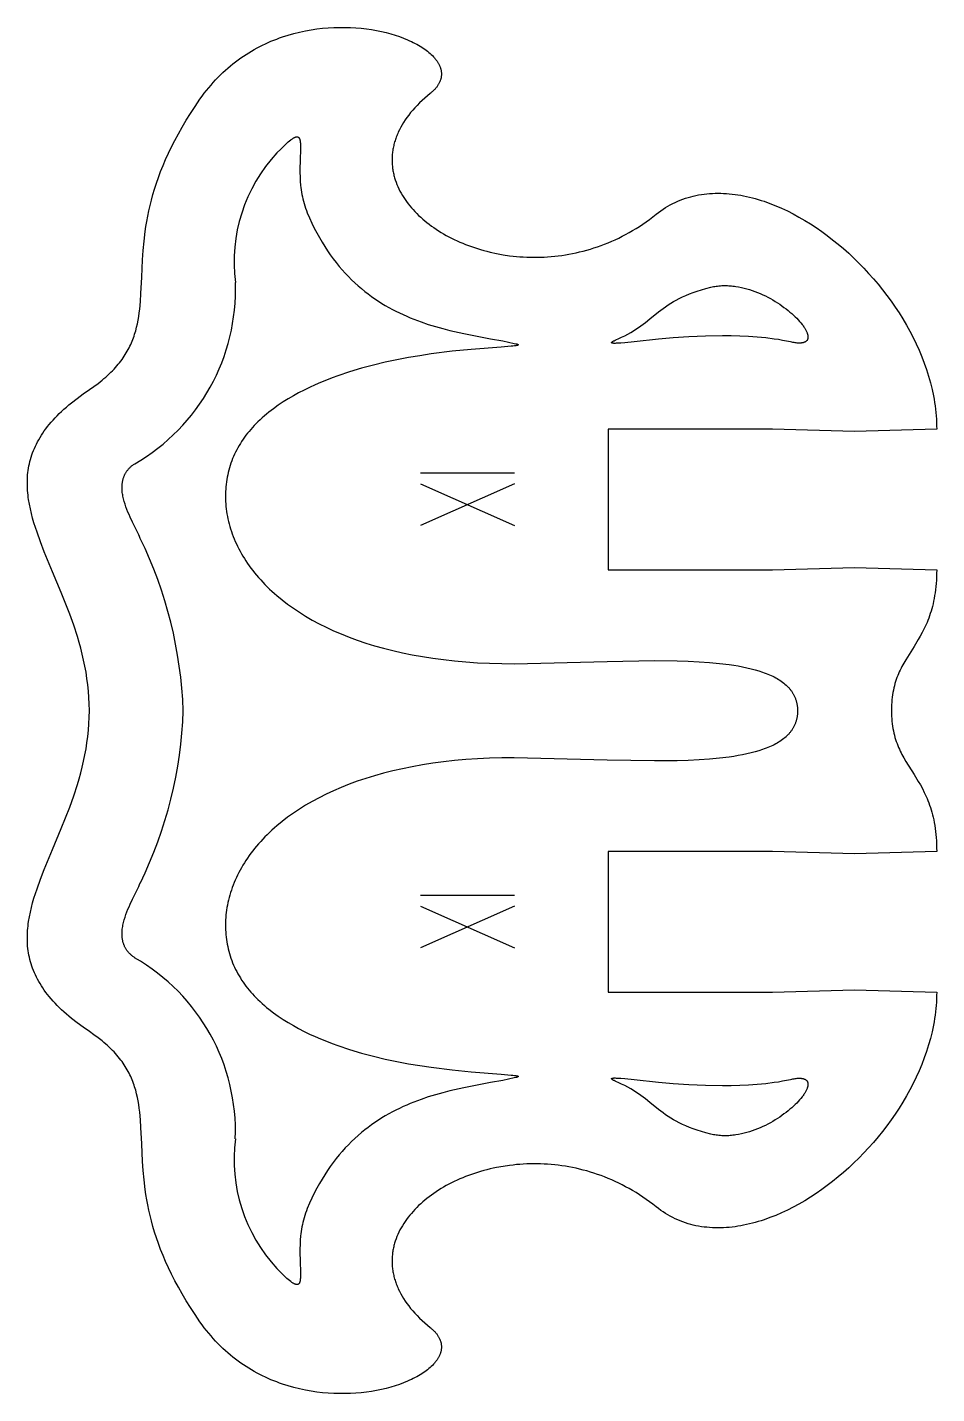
# Model space of a CAD drawing. Extents: x 1 to 221, y 1 to 131.
# Drawn here: x 121.13 to 140.51, y 56.22 to 85.33 of the extents above; entities that cross this region are included whole.
import ezdxf

# ---------------------------------------------------------------- set-up
doc = ezdxf.new("R2010")
doc.units = 0
doc.header["$MEASUREMENT"] = 0
doc.layers.add('DEFAULT', color=18, linetype='CONTINUOUS')

msp = doc.modelspace()

# ---------------------------------------------------------------- linework, layer by layer
at = {"layer": 'DEFAULT', "color": 1}
for p, q in [((137.006, 76.77), (133.507, 76.77)), ((133.507, 76.77), (133.507, 73.772)), ((138.756, 76.721), (137.006, 76.77)), ((140.506, 76.77), (138.756, 76.721)), ((133.507, 73.772), (137.006, 73.772)), ((137.006, 73.772), (138.756, 73.821)), ((138.756, 73.821), (140.506, 73.772)), ((122.455, 70.769), (122.455, 70.773)), ((137.006, 67.771), (133.507, 67.771)), ((133.507, 67.771), (133.507, 64.772)), ((138.756, 67.721), (137.006, 67.771)), ((140.506, 67.771), (138.756, 67.721)), ((133.507, 64.772), (137.006, 64.772)), ((137.006, 64.772), (138.756, 64.822)), ((138.756, 64.822), (140.506, 64.772))]:
    msp.add_line(p, q, dxfattribs=at)
at = {"layer": 'DEFAULT', "color": 250}
for p, q in [((131.509, 75.828), (129.512, 75.828)), ((129.512, 75.606), (131.509, 74.715)), ((131.509, 75.606), (129.512, 74.715)), ((131.509, 66.829), (129.512, 66.829)), ((129.512, 66.607), (131.509, 65.715)), ((131.509, 66.606), (129.512, 65.716))]:
    msp.add_line(p, q, dxfattribs=at)
at = {"layer": 'DEFAULT', "color": 1}
for points in [[(124.811, 83.798), (124.856, 83.861), (124.903, 83.923), (124.95, 83.984), (124.997, 84.043), (125.046, 84.1), (125.095, 84.156), (125.145, 84.211), (125.196, 84.264), (125.247, 84.315), (125.3, 84.365), (125.352, 84.414), (125.406, 84.461), (125.46, 84.507), (125.514, 84.551), (125.569, 84.594), (125.625, 84.635), (125.681, 84.676), (125.737, 84.714), (125.794, 84.752), (125.852, 84.788), (125.91, 84.823), (125.968, 84.856), (126.026, 84.889), (126.085, 84.92), (126.145, 84.949), (126.204, 84.978), (126.264, 85.005), (126.324, 85.031), (126.384, 85.056), (126.445, 85.08), (126.506, 85.102), (126.567, 85.124), (126.689, 85.163), (126.811, 85.198), (126.934, 85.228), (127.057, 85.254), (127.179, 85.277), (127.301, 85.295), (127.423, 85.309), (127.544, 85.319), (127.664, 85.326), (127.783, 85.329), (127.901, 85.329), (128.017, 85.326), (128.132, 85.319), (128.245, 85.309), (128.356, 85.296), (128.464, 85.28), (128.571, 85.262), (128.675, 85.24), (128.776, 85.217), (128.874, 85.19), (128.969, 85.162), (129.061, 85.131), (129.15, 85.098), (129.235, 85.063), (129.276, 85.045), (129.316, 85.027), (129.355, 85.008), (129.393, 84.988), (129.43, 84.968), (129.466, 84.948), (129.501, 84.927), (129.535, 84.906), (129.567, 84.885), (129.599, 84.863), (129.629, 84.841), (129.658, 84.819), (129.686, 84.796), (129.713, 84.773), (129.738, 84.75), (129.762, 84.726), (129.785, 84.703), (129.796, 84.691), (129.807, 84.679), (129.817, 84.666), (129.827, 84.654), (129.836, 84.642), (129.846, 84.63), (129.854, 84.618), (129.863, 84.605), (129.871, 84.593), (129.879, 84.581), (129.886, 84.568), (129.893, 84.556), (129.9, 84.543), (129.906, 84.531), (129.912, 84.518), (129.918, 84.505), (129.923, 84.493), (129.928, 84.48), (129.932, 84.467), (129.936, 84.455), (129.94, 84.442), (129.943, 84.429), (129.946, 84.416), (129.948, 84.403), (129.95, 84.391), (129.952, 84.378), (129.953, 84.365), (129.954, 84.352), (129.955, 84.339), (129.955, 84.326), (129.954, 84.313), (129.953, 84.301), (129.952, 84.288), (129.95, 84.275), (129.948, 84.262), (129.946, 84.249), (129.943, 84.236), (129.939, 84.223), (129.935, 84.21), (129.931, 84.198), (129.926, 84.185), (129.921, 84.172), (129.915, 84.159), (129.909, 84.146), (129.903, 84.134), (129.896, 84.121), (129.888, 84.108), (129.88, 84.095), (129.872, 84.083), (129.863, 84.07), (129.854, 84.057), (129.844, 84.045), (129.833, 84.032), (129.823, 84.02), (129.811, 84.007), (129.799, 83.995), (129.787, 83.982), (129.774, 83.97), (129.761, 83.958), (129.747, 83.945), (129.733, 83.933), (129.718, 83.921)], [(129.718, 83.921), (129.657, 83.87), (129.598, 83.82), (129.542, 83.769), (129.489, 83.718), (129.438, 83.666), (129.389, 83.615), (129.343, 83.563), (129.299, 83.511), (129.258, 83.459), (129.219, 83.407), (129.183, 83.355), (129.149, 83.303), (129.117, 83.251), (129.088, 83.199), (129.061, 83.146), (129.036, 83.094), (129.024, 83.068), (129.013, 83.042), (129.003, 83.016), (128.993, 82.99), (128.983, 82.964), (128.974, 82.938), (128.966, 82.912), (128.958, 82.886), (128.951, 82.86), (128.944, 82.834), (128.938, 82.808), (128.932, 82.782), (128.927, 82.756), (128.922, 82.731), (128.918, 82.705), (128.915, 82.679), (128.911, 82.653), (128.909, 82.628), (128.907, 82.602), (128.905, 82.576), (128.904, 82.551), (128.903, 82.525), (128.903, 82.5), (128.903, 82.475), (128.904, 82.449), (128.906, 82.424), (128.907, 82.399), (128.91, 82.374), (128.912, 82.349), (128.915, 82.324), (128.919, 82.299), (128.923, 82.274), (128.928, 82.249), (128.933, 82.224), (128.938, 82.2), (128.944, 82.175), (128.951, 82.151), (128.957, 82.126), (128.972, 82.078), (128.989, 82.03), (129.007, 81.982), (129.027, 81.935), (129.049, 81.888), (129.072, 81.841), (129.097, 81.795), (129.124, 81.749), (129.152, 81.704), (129.181, 81.66), (129.213, 81.616), (129.245, 81.572), (129.279, 81.529), (129.315, 81.486), (129.352, 81.445), (129.39, 81.403), (129.43, 81.363), (129.47, 81.322), (129.513, 81.283), (129.556, 81.244), (129.601, 81.206), (129.647, 81.169), (129.694, 81.132), (129.743, 81.096), (129.793, 81.061), (129.843, 81.027), (129.895, 80.993), (129.948, 80.96), (130.002, 80.928), (130.057, 80.897), (130.113, 80.867), (130.17, 80.837), (130.228, 80.809), (130.287, 80.781), (130.347, 80.754), (130.408, 80.728), (130.469, 80.703), (130.532, 80.679), (130.595, 80.657), (130.659, 80.635), (130.724, 80.614), (130.789, 80.594), (130.856, 80.575), (130.923, 80.557), (130.99, 80.541), (131.127, 80.511), (131.267, 80.485), (131.408, 80.464), (131.48, 80.456), (131.552, 80.448), (131.624, 80.442), (131.697, 80.437), (131.771, 80.434), (131.844, 80.431), (131.918, 80.43), (131.992, 80.43), (132.067, 80.432), (132.142, 80.435), (132.217, 80.439), (132.292, 80.445), (132.368, 80.452), (132.443, 80.461), (132.519, 80.471), (132.595, 80.482), (132.671, 80.495), (132.747, 80.51), (132.823, 80.525), (132.9, 80.543), (132.976, 80.562), (133.052, 80.582), (133.128, 80.604), (133.204, 80.628), (133.28, 80.653), (133.356, 80.68), (133.431, 80.709), (133.507, 80.739), (133.582, 80.771), (133.657, 80.805), (133.732, 80.84), (133.806, 80.877), (133.88, 80.916), (133.954, 80.956), (134.027, 80.999), (134.101, 81.043), (134.173, 81.089), (134.246, 81.136), (134.317, 81.186), (134.389, 81.237), (134.459, 81.291), (134.53, 81.346)], [(122.455, 77.61), (122.551, 77.677), (122.641, 77.743), (122.726, 77.81), (122.766, 77.844), (122.805, 77.878), (122.842, 77.911), (122.878, 77.945), (122.913, 77.979), (122.947, 78.013), (122.98, 78.047), (123.011, 78.081), (123.041, 78.115), (123.07, 78.149), (123.098, 78.184), (123.124, 78.218), (123.15, 78.253), (123.174, 78.288), (123.198, 78.322), (123.22, 78.357), (123.242, 78.392), (123.262, 78.428), (123.282, 78.463), (123.3, 78.499), (123.318, 78.534), (123.335, 78.57), (123.351, 78.606), (123.366, 78.642), (123.381, 78.679), (123.394, 78.715), (123.407, 78.752), (123.419, 78.789), (123.431, 78.826), (123.442, 78.863), (123.461, 78.938), (123.479, 79.014), (123.494, 79.091), (123.507, 79.169), (123.518, 79.248), (123.528, 79.327), (123.543, 79.49), (123.554, 79.657), (123.569, 80.007), (123.587, 80.378), (123.6, 80.572), (123.619, 80.773), (123.644, 80.98), (123.66, 81.087), (123.678, 81.195), (123.698, 81.305), (123.721, 81.417), (123.747, 81.531), (123.776, 81.647), (123.808, 81.764), (123.844, 81.884), (123.883, 82.006), (123.926, 82.13), (123.973, 82.256), (124.024, 82.385), (124.08, 82.515), (124.14, 82.648), (124.205, 82.783), (124.275, 82.921), (124.351, 83.061), (124.431, 83.203), (124.517, 83.348), (124.609, 83.495), (124.707, 83.645), (124.811, 83.798)], [(134.53, 81.346), (134.578, 81.384), (134.628, 81.42), (134.678, 81.454), (134.728, 81.487), (134.779, 81.518), (134.831, 81.547), (134.884, 81.574), (134.936, 81.6), (134.99, 81.624), (135.044, 81.647), (135.098, 81.667), (135.153, 81.687), (135.209, 81.704), (135.265, 81.72), (135.321, 81.735), (135.378, 81.747), (135.435, 81.759), (135.493, 81.768), (135.551, 81.777), (135.609, 81.783), (135.668, 81.788), (135.727, 81.792), (135.787, 81.794), (135.846, 81.795), (135.906, 81.795), (135.967, 81.792), (136.027, 81.789), (136.088, 81.784), (136.149, 81.778), (136.21, 81.77), (136.271, 81.761), (136.333, 81.751), (136.394, 81.739), (136.456, 81.726), (136.518, 81.712), (136.58, 81.697), (136.642, 81.68), (136.704, 81.662), (136.767, 81.643), (136.829, 81.622), (136.953, 81.578), (137.078, 81.529), (137.202, 81.475), (137.326, 81.417), (137.45, 81.354), (137.572, 81.287), (137.695, 81.216), (137.816, 81.142), (137.936, 81.063), (138.056, 80.98), (138.174, 80.894), (138.29, 80.804), (138.406, 80.711), (138.519, 80.615), (138.631, 80.515), (138.741, 80.412), (138.848, 80.307), (138.954, 80.198), (139.057, 80.087), (139.158, 79.974), (139.257, 79.857), (139.352, 79.739), (139.445, 79.618), (139.535, 79.495), (139.622, 79.37), (139.705, 79.243), (139.785, 79.115), (139.862, 78.984), (139.935, 78.853), (140.004, 78.719), (140.07, 78.585), (140.131, 78.449), (140.188, 78.312), (140.241, 78.175), (140.29, 78.036), (140.334, 77.897), (140.373, 77.757), (140.407, 77.616), (140.437, 77.476), (140.45, 77.405), (140.461, 77.335), (140.472, 77.264), (140.481, 77.193), (140.488, 77.123), (140.495, 77.052), (140.499, 76.982), (140.503, 76.911), (140.505, 76.841), (140.506, 76.77)], [(122.455, 70.773), (122.452, 70.913), (122.446, 71.051), (122.436, 71.187), (122.422, 71.322), (122.404, 71.455), (122.384, 71.587), (122.36, 71.717), (122.333, 71.846), (122.303, 71.973), (122.271, 72.099), (122.236, 72.224), (122.2, 72.347), (122.121, 72.589), (122.036, 72.827), (121.856, 73.287), (121.67, 73.729), (121.494, 74.156), (121.413, 74.365), (121.339, 74.57), (121.306, 74.671), (121.274, 74.772), (121.246, 74.872), (121.22, 74.971), (121.197, 75.07), (121.177, 75.168), (121.16, 75.266), (121.154, 75.314), (121.148, 75.363), (121.143, 75.411), (121.139, 75.459), (121.136, 75.508), (121.134, 75.556), (121.133, 75.603), (121.133, 75.651), (121.134, 75.699), (121.137, 75.746), (121.14, 75.794), (121.145, 75.841), (121.151, 75.889), (121.158, 75.936), (121.167, 75.983), (121.176, 76.03), (121.188, 76.077), (121.2, 76.124), (121.214, 76.171), (121.229, 76.217), (121.245, 76.264), (121.263, 76.311), (121.283, 76.357), (121.304, 76.404), (121.326, 76.451), (121.35, 76.497), (121.376, 76.543), (121.403, 76.59), (121.432, 76.636), (121.462, 76.683), (121.494, 76.729), (121.528, 76.775), (121.563, 76.822), (121.601, 76.868), (121.64, 76.914), (121.681, 76.96), (121.723, 77.007), (121.768, 77.053), (121.814, 77.099), (121.862, 77.145), (121.912, 77.192), (121.964, 77.238), (122.019, 77.284), (122.075, 77.331), (122.193, 77.424), (122.319, 77.517), (122.455, 77.61)], [(140.506, 73.772), (140.505, 73.695), (140.503, 73.621), (140.499, 73.549), (140.494, 73.48), (140.488, 73.412), (140.481, 73.346), (140.473, 73.283), (140.463, 73.221), (140.453, 73.161), (140.441, 73.103), (140.429, 73.047), (140.416, 72.992), (140.401, 72.939), (140.386, 72.887), (140.37, 72.837), (140.354, 72.788), (140.337, 72.74), (140.319, 72.694), (140.3, 72.649), (140.281, 72.604), (140.261, 72.561), (140.241, 72.519), (140.2, 72.438), (140.157, 72.36), (140.113, 72.284), (140.023, 72.139), (139.847, 71.856), (139.805, 71.784), (139.765, 71.711), (139.746, 71.673), (139.728, 71.635), (139.71, 71.596), (139.693, 71.557), (139.676, 71.516), (139.66, 71.475), (139.645, 71.433), (139.631, 71.39), (139.618, 71.346), (139.606, 71.301), (139.594, 71.254), (139.584, 71.207), (139.575, 71.158), (139.566, 71.107), (139.559, 71.056), (139.554, 71.002), (139.549, 70.948), (139.546, 70.891), (139.543, 70.833), (139.543, 70.773)], [(122.455, 63.933), (122.319, 64.026), (122.193, 64.119), (122.075, 64.212), (122.019, 64.259), (121.964, 64.305), (121.912, 64.351), (121.862, 64.398), (121.814, 64.444), (121.768, 64.49), (121.723, 64.537), (121.681, 64.583), (121.64, 64.629), (121.601, 64.676), (121.563, 64.722), (121.528, 64.768), (121.494, 64.815), (121.462, 64.861), (121.432, 64.907), (121.403, 64.954), (121.376, 65), (121.35, 65.047), (121.326, 65.093), (121.304, 65.14), (121.283, 65.186), (121.263, 65.233), (121.245, 65.28), (121.229, 65.326), (121.214, 65.373), (121.2, 65.42), (121.188, 65.467), (121.176, 65.514), (121.167, 65.561), (121.158, 65.608), (121.151, 65.655), (121.145, 65.703), (121.14, 65.75), (121.137, 65.798), (121.134, 65.845), (121.133, 65.893), (121.133, 65.941), (121.134, 65.988), (121.136, 66.036), (121.139, 66.085), (121.143, 66.133), (121.148, 66.181), (121.154, 66.23), (121.16, 66.278), (121.177, 66.376), (121.197, 66.474), (121.22, 66.573), (121.246, 66.672), (121.274, 66.772), (121.306, 66.873), (121.339, 66.974), (121.413, 67.179), (121.494, 67.387), (121.67, 67.814), (121.856, 68.257), (122.036, 68.716), (122.121, 68.954), (122.2, 69.196), (122.236, 69.319), (122.271, 69.443), (122.303, 69.569), (122.333, 69.697), (122.36, 69.825), (122.384, 69.955), (122.404, 70.087), (122.422, 70.22), (122.436, 70.355), (122.446, 70.492), (122.452, 70.63), (122.455, 70.769)], [(139.543, 70.773), (139.543, 70.713), (139.546, 70.655), (139.549, 70.598), (139.554, 70.543), (139.559, 70.49), (139.567, 70.438), (139.575, 70.387), (139.584, 70.338), (139.595, 70.291), (139.606, 70.244), (139.618, 70.199), (139.632, 70.155), (139.646, 70.112), (139.661, 70.07), (139.677, 70.029), (139.693, 69.988), (139.711, 69.949), (139.728, 69.91), (139.747, 69.872), (139.766, 69.835), (139.806, 69.761), (139.847, 69.689), (140.024, 69.407), (140.114, 69.262), (140.158, 69.186), (140.201, 69.108), (140.243, 69.026), (140.263, 68.984), (140.282, 68.941), (140.302, 68.897), (140.32, 68.852), (140.338, 68.806), (140.355, 68.758), (140.372, 68.709), (140.388, 68.659), (140.403, 68.607), (140.417, 68.553), (140.43, 68.498), (140.443, 68.442), (140.454, 68.384), (140.464, 68.324), (140.474, 68.262), (140.482, 68.198), (140.489, 68.132), (140.495, 68.064), (140.5, 67.994), (140.503, 67.922), (140.505, 67.848), (140.506, 67.771)], [(140.506, 64.772), (140.505, 64.702), (140.503, 64.632), (140.499, 64.561), (140.495, 64.491), (140.488, 64.42), (140.481, 64.35), (140.472, 64.279), (140.461, 64.209), (140.45, 64.138), (140.437, 64.068), (140.407, 63.927), (140.373, 63.787), (140.334, 63.647), (140.29, 63.508), (140.241, 63.369), (140.188, 63.232), (140.131, 63.095), (140.07, 62.959), (140.004, 62.825), (139.935, 62.692), (139.862, 62.56), (139.785, 62.43), (139.705, 62.301), (139.622, 62.175), (139.535, 62.05), (139.445, 61.927), (139.352, 61.806), (139.257, 61.688), (139.158, 61.571), (139.057, 61.458), (138.954, 61.347), (138.848, 61.238), (138.741, 61.133), (138.631, 61.03), (138.519, 60.93), (138.406, 60.834), (138.29, 60.741), (138.174, 60.651), (138.056, 60.565), (137.936, 60.482), (137.816, 60.404), (137.695, 60.329), (137.572, 60.258), (137.45, 60.191), (137.326, 60.128), (137.202, 60.07), (137.078, 60.016), (136.953, 59.967), (136.829, 59.922), (136.767, 59.902), (136.704, 59.883), (136.642, 59.865), (136.58, 59.848), (136.518, 59.832), (136.456, 59.818), (136.394, 59.805), (136.333, 59.793), (136.271, 59.783), (136.21, 59.774), (136.149, 59.766), (136.088, 59.76), (136.027, 59.755), (135.967, 59.752), (135.906, 59.75), (135.846, 59.749), (135.787, 59.75), (135.727, 59.752), (135.668, 59.756), (135.609, 59.761), (135.551, 59.767), (135.493, 59.775), (135.435, 59.785), (135.378, 59.796), (135.321, 59.809), (135.265, 59.823), (135.209, 59.839), (135.153, 59.857), (135.098, 59.876), (135.044, 59.897), (134.99, 59.919), (134.936, 59.943), (134.884, 59.969), (134.831, 59.996), (134.779, 60.025), (134.728, 60.056), (134.678, 60.089), (134.628, 60.123), (134.578, 60.159), (134.53, 60.197)], [(124.811, 57.748), (124.707, 57.901), (124.609, 58.051), (124.517, 58.198), (124.431, 58.342), (124.351, 58.485), (124.275, 58.624), (124.205, 58.762), (124.14, 58.897), (124.08, 59.03), (124.024, 59.16), (123.973, 59.289), (123.926, 59.415), (123.883, 59.539), (123.844, 59.66), (123.808, 59.78), (123.776, 59.898), (123.747, 60.014), (123.721, 60.127), (123.698, 60.239), (123.678, 60.349), (123.66, 60.458), (123.644, 60.564), (123.619, 60.771), (123.6, 60.972), (123.587, 61.167), (123.569, 61.538), (123.554, 61.887), (123.543, 62.054), (123.528, 62.217), (123.518, 62.297), (123.507, 62.375), (123.494, 62.453), (123.479, 62.53), (123.461, 62.606), (123.442, 62.681), (123.431, 62.718), (123.419, 62.755), (123.407, 62.792), (123.394, 62.829), (123.381, 62.865), (123.366, 62.902), (123.351, 62.938), (123.335, 62.974), (123.318, 63.01), (123.3, 63.045), (123.282, 63.081), (123.262, 63.116), (123.242, 63.151), (123.22, 63.186), (123.198, 63.221), (123.174, 63.256), (123.15, 63.291), (123.124, 63.325), (123.098, 63.36), (123.07, 63.394), (123.041, 63.428), (123.011, 63.463), (122.98, 63.497), (122.947, 63.531), (122.913, 63.564), (122.878, 63.598), (122.842, 63.632), (122.805, 63.665), (122.766, 63.699), (122.726, 63.733), (122.641, 63.799), (122.551, 63.866), (122.455, 63.933)], [(134.53, 60.197), (134.459, 60.252), (134.389, 60.305), (134.317, 60.357), (134.246, 60.407), (134.173, 60.454), (134.101, 60.5), (134.027, 60.544), (133.954, 60.587), (133.88, 60.627), (133.806, 60.666), (133.732, 60.703), (133.657, 60.739), (133.582, 60.772), (133.507, 60.804), (133.431, 60.835), (133.356, 60.863), (133.28, 60.89), (133.204, 60.916), (133.128, 60.939), (133.052, 60.962), (132.976, 60.982), (132.9, 61.001), (132.823, 61.019), (132.747, 61.035), (132.671, 61.049), (132.595, 61.062), (132.519, 61.074), (132.443, 61.084), (132.368, 61.092), (132.292, 61.099), (132.217, 61.105), (132.142, 61.11), (132.067, 61.113), (131.992, 61.114), (131.918, 61.115), (131.844, 61.114), (131.771, 61.111), (131.697, 61.108), (131.624, 61.103), (131.552, 61.097), (131.48, 61.089), (131.408, 61.081), (131.267, 61.06), (131.127, 61.035), (131.058, 61.02), (130.99, 61.005), (130.923, 60.988), (130.856, 60.97), (130.789, 60.951), (130.724, 60.932), (130.659, 60.911), (130.595, 60.889), (130.532, 60.866), (130.469, 60.842), (130.408, 60.817), (130.347, 60.791), (130.287, 60.765), (130.228, 60.737), (130.17, 60.708), (130.113, 60.679), (130.057, 60.649), (130.002, 60.617), (129.948, 60.585), (129.895, 60.553), (129.843, 60.519), (129.793, 60.485), (129.743, 60.449), (129.694, 60.414), (129.647, 60.377), (129.601, 60.34), (129.556, 60.301), (129.513, 60.263), (129.47, 60.223), (129.43, 60.183), (129.39, 60.143), (129.352, 60.101), (129.315, 60.059), (129.279, 60.017), (129.245, 59.974), (129.213, 59.93), (129.181, 59.886), (129.152, 59.842), (129.124, 59.796), (129.097, 59.751), (129.072, 59.705), (129.049, 59.658), (129.027, 59.611), (129.007, 59.564), (128.989, 59.516), (128.972, 59.468), (128.957, 59.42), (128.951, 59.395), (128.944, 59.371), (128.938, 59.346), (128.933, 59.321), (128.928, 59.297), (128.923, 59.272), (128.919, 59.247), (128.915, 59.222), (128.912, 59.197), (128.91, 59.172), (128.907, 59.147), (128.906, 59.122), (128.904, 59.097), (128.903, 59.071), (128.903, 59.046), (128.903, 59.021), (128.904, 58.995), (128.905, 58.97), (128.907, 58.944), (128.909, 58.918), (128.911, 58.893), (128.915, 58.867), (128.918, 58.841), (128.922, 58.815), (128.927, 58.79), (128.932, 58.764), (128.938, 58.738), (128.944, 58.712), (128.951, 58.686), (128.958, 58.66), (128.966, 58.634), (128.974, 58.608), (128.983, 58.582), (128.993, 58.556), (129.003, 58.53), (129.013, 58.504), (129.024, 58.478), (129.036, 58.452), (129.061, 58.4), (129.088, 58.347), (129.117, 58.295), (129.149, 58.243), (129.183, 58.191), (129.219, 58.139), (129.258, 58.087), (129.299, 58.035), (129.343, 57.983), (129.389, 57.931), (129.438, 57.88), (129.489, 57.829), (129.542, 57.777), (129.598, 57.726), (129.657, 57.676), (129.718, 57.625)], [(129.718, 57.625), (129.733, 57.613), (129.747, 57.601), (129.761, 57.588), (129.774, 57.576), (129.787, 57.564), (129.799, 57.551), (129.811, 57.539), (129.823, 57.526), (129.833, 57.514), (129.844, 57.501), (129.854, 57.489), (129.863, 57.476), (129.872, 57.463), (129.88, 57.451), (129.888, 57.438), (129.896, 57.425), (129.903, 57.412), (129.909, 57.4), (129.915, 57.387), (129.921, 57.374), (129.926, 57.361), (129.931, 57.348), (129.935, 57.336), (129.939, 57.323), (129.943, 57.31), (129.946, 57.297), (129.948, 57.284), (129.95, 57.271), (129.952, 57.258), (129.953, 57.245), (129.954, 57.233), (129.955, 57.22), (129.955, 57.207), (129.954, 57.194), (129.953, 57.181), (129.952, 57.168), (129.95, 57.155), (129.948, 57.143), (129.946, 57.13), (129.943, 57.117), (129.94, 57.104), (129.936, 57.091), (129.932, 57.079), (129.928, 57.066), (129.923, 57.053), (129.918, 57.041), (129.912, 57.028), (129.906, 57.015), (129.9, 57.003), (129.893, 56.99), (129.886, 56.978), (129.879, 56.965), (129.871, 56.953), (129.863, 56.941), (129.854, 56.928), (129.846, 56.916), (129.836, 56.904), (129.827, 56.892), (129.817, 56.88), (129.807, 56.867), (129.796, 56.855), (129.785, 56.844), (129.762, 56.82), (129.738, 56.796), (129.713, 56.773), (129.686, 56.75), (129.658, 56.727), (129.629, 56.705), (129.599, 56.683), (129.567, 56.661), (129.535, 56.64), (129.501, 56.619), (129.466, 56.598), (129.43, 56.578), (129.393, 56.558), (129.355, 56.538), (129.316, 56.519), (129.276, 56.501), (129.235, 56.483), (129.15, 56.448), (129.061, 56.415), (128.969, 56.384), (128.874, 56.356), (128.776, 56.329), (128.675, 56.306), (128.571, 56.284), (128.464, 56.266), (128.356, 56.25), (128.245, 56.237), (128.132, 56.227), (128.017, 56.221), (127.901, 56.217), (127.783, 56.217), (127.664, 56.22), (127.544, 56.227), (127.423, 56.237), (127.301, 56.251), (127.179, 56.269), (127.057, 56.292), (126.934, 56.318), (126.811, 56.348), (126.689, 56.383), (126.567, 56.422), (126.506, 56.444), (126.445, 56.466), (126.384, 56.49), (126.324, 56.515), (126.264, 56.541), (126.204, 56.568), (126.145, 56.597), (126.085, 56.626), (126.026, 56.657), (125.968, 56.69), (125.91, 56.723), (125.852, 56.758), (125.794, 56.794), (125.737, 56.832), (125.681, 56.87), (125.625, 56.911), (125.569, 56.952), (125.514, 56.995), (125.46, 57.039), (125.406, 57.085), (125.352, 57.132), (125.3, 57.181), (125.247, 57.231), (125.196, 57.282), (125.145, 57.335), (125.095, 57.39), (125.046, 57.446), (124.997, 57.503), (124.95, 57.562), (124.903, 57.623), (124.856, 57.685), (124.811, 57.748)]]:
    msp.add_lwpolyline(points, dxfattribs=at)
at = {"layer": 'DEFAULT', "color": 5}
for points in [[(126.45, 82.653), (126.531, 82.735), (126.602, 82.806), (126.665, 82.864), (126.693, 82.889), (126.72, 82.911), (126.745, 82.931), (126.757, 82.94), (126.768, 82.948), (126.779, 82.955), (126.789, 82.962), (126.799, 82.968), (126.809, 82.974), (126.818, 82.979), (126.823, 82.981), (126.827, 82.983), (126.831, 82.985), (126.835, 82.987), (126.84, 82.988), (126.844, 82.99), (126.847, 82.991), (126.851, 82.993), (126.855, 82.994), (126.859, 82.994), (126.862, 82.995), (126.866, 82.996), (126.869, 82.996), (126.872, 82.997), (126.876, 82.997), (126.879, 82.997), (126.882, 82.997), (126.885, 82.996), (126.888, 82.996), (126.89, 82.996), (126.893, 82.995), (126.896, 82.994), (126.898, 82.993), (126.901, 82.992), (126.903, 82.991), (126.906, 82.989), (126.908, 82.988), (126.91, 82.986), (126.912, 82.985), (126.914, 82.983), (126.916, 82.981), (126.918, 82.979), (126.92, 82.976), (126.922, 82.974), (126.924, 82.972), (126.925, 82.969), (126.927, 82.966), (126.929, 82.963), (126.93, 82.96), (126.932, 82.957), (126.933, 82.954), (126.934, 82.951), (126.936, 82.947), (126.937, 82.943), (126.938, 82.94), (126.939, 82.936), (126.94, 82.932), (126.941, 82.928), (126.943, 82.919), (126.945, 82.91), (126.946, 82.901), (126.947, 82.891), (126.948, 82.881), (126.95, 82.859), (126.951, 82.836), (126.952, 82.811), (126.952, 82.756), (126.942, 82.484), (126.939, 82.321), (126.94, 82.235), (126.942, 82.146), (126.947, 82.054), (126.955, 81.961), (126.961, 81.913), (126.967, 81.865), (126.974, 81.817), (126.983, 81.769), (126.992, 81.72), (127.003, 81.672), (127.015, 81.623), (127.028, 81.574), (127.043, 81.525), (127.059, 81.477), (127.077, 81.428), (127.096, 81.38)], [(127.096, 81.38), (127.145, 81.267), (127.195, 81.157), (127.247, 81.051), (127.3, 80.948), (127.355, 80.848), (127.411, 80.751), (127.469, 80.658), (127.528, 80.568), (127.588, 80.48), (127.649, 80.396), (127.712, 80.315), (127.776, 80.236), (127.84, 80.161), (127.906, 80.088), (127.973, 80.017), (128.041, 79.95), (128.109, 79.885), (128.179, 79.822), (128.249, 79.762), (128.32, 79.704), (128.392, 79.648), (128.464, 79.595), (128.537, 79.544), (128.611, 79.495), (128.685, 79.448), (128.759, 79.403), (128.835, 79.361), (128.91, 79.32), (128.986, 79.28), (129.062, 79.243), (129.138, 79.207), (129.215, 79.173), (129.292, 79.141), (129.369, 79.11), (129.523, 79.052), (129.676, 79), (129.83, 78.953), (129.983, 78.91), (130.134, 78.872), (130.432, 78.804), (130.999, 78.695), (131.261, 78.647), (131.506, 78.596)], [(133.723, 78.694), (133.794, 78.726), (133.862, 78.758), (133.926, 78.792), (133.987, 78.826), (134.045, 78.861), (134.1, 78.896), (134.153, 78.932), (134.204, 78.968), (134.302, 79.042), (134.396, 79.117), (134.582, 79.267), (134.679, 79.341), (134.731, 79.377), (134.784, 79.413), (134.839, 79.449), (134.897, 79.484), (134.958, 79.519), (135.022, 79.553), (135.09, 79.586), (135.161, 79.618), (135.237, 79.65), (135.318, 79.68), (135.403, 79.71), (135.493, 79.738), (135.59, 79.765), (135.692, 79.791)], [(135.692, 79.791), (135.721, 79.798), (135.75, 79.804), (135.779, 79.809), (135.809, 79.813), (135.838, 79.817), (135.868, 79.82), (135.898, 79.823), (135.927, 79.825), (135.957, 79.826), (135.987, 79.826), (136.017, 79.826), (136.047, 79.826), (136.077, 79.824), (136.107, 79.823), (136.136, 79.82), (136.166, 79.817), (136.196, 79.814), (136.226, 79.809), (136.285, 79.8), (136.345, 79.788), (136.404, 79.774), (136.462, 79.758), (136.52, 79.741), (136.578, 79.722), (136.635, 79.701), (136.692, 79.679), (136.748, 79.656), (136.803, 79.631), (136.857, 79.605), (136.91, 79.577), (136.963, 79.549), (137.014, 79.52), (137.064, 79.49), (137.113, 79.459), (137.161, 79.428), (137.208, 79.396), (137.253, 79.363), (137.296, 79.33), (137.339, 79.297), (137.379, 79.263), (137.418, 79.23), (137.455, 79.196), (137.491, 79.162), (137.525, 79.129), (137.556, 79.095), (137.586, 79.063), (137.614, 79.03), (137.639, 78.998), (137.651, 78.982), (137.663, 78.966), (137.674, 78.951), (137.684, 78.936), (137.694, 78.921), (137.703, 78.906), (137.711, 78.891), (137.719, 78.877), (137.727, 78.862), (137.733, 78.848), (137.74, 78.835), (137.745, 78.821), (137.747, 78.815), (137.75, 78.808), (137.752, 78.802), (137.754, 78.795), (137.756, 78.789), (137.757, 78.783), (137.759, 78.777), (137.76, 78.771), (137.761, 78.765), (137.762, 78.759), (137.763, 78.753), (137.764, 78.747), (137.764, 78.741), (137.764, 78.736), (137.765, 78.73), (137.764, 78.725), (137.764, 78.72), (137.764, 78.715), (137.763, 78.709), (137.762, 78.704), (137.761, 78.7), (137.76, 78.695), (137.759, 78.69), (137.757, 78.685), (137.756, 78.681), (137.754, 78.677), (137.752, 78.672), (137.749, 78.668), (137.747, 78.664), (137.744, 78.66), (137.741, 78.656), (137.738, 78.653), (137.735, 78.649), (137.732, 78.646), (137.728, 78.642), (137.724, 78.639), (137.72, 78.636), (137.716, 78.633), (137.711, 78.63), (137.707, 78.627), (137.702, 78.625), (137.697, 78.622), (137.692, 78.62), (137.686, 78.618), (137.68, 78.616), (137.675, 78.614), (137.668, 78.612), (137.662, 78.61), (137.656, 78.609), (137.649, 78.607), (137.642, 78.606), (137.635, 78.605), (137.627, 78.604), (137.62, 78.603), (137.612, 78.602), (137.604, 78.602), (137.596, 78.601), (137.587, 78.601), (137.578, 78.601), (137.57, 78.601), (137.551, 78.602), (137.532, 78.603), (137.511, 78.605), (137.49, 78.608), (137.468, 78.611), (137.445, 78.615), (137.421, 78.619), (137.395, 78.625)], [(137.395, 78.625), (137.31, 78.643), (137.223, 78.659), (137.135, 78.675), (137.047, 78.688), (136.867, 78.712), (136.684, 78.73), (136.5, 78.743), (136.315, 78.752), (136.13, 78.757), (135.945, 78.758), (135.581, 78.752), (135.228, 78.735), (134.893, 78.712), (134.583, 78.684), (134.059, 78.631), (133.859, 78.61), (133.777, 78.603), (133.708, 78.598), (133.679, 78.597), (133.653, 78.596), (133.642, 78.596), (133.631, 78.596), (133.622, 78.597), (133.613, 78.597), (133.609, 78.598), (133.605, 78.598), (133.602, 78.599), (133.599, 78.599), (133.596, 78.6), (133.593, 78.601), (133.59, 78.601), (133.588, 78.602), (133.586, 78.603), (133.584, 78.604), (133.583, 78.605), (133.582, 78.606), (133.581, 78.607), (133.58, 78.608), (133.58, 78.61), (133.579, 78.611), (133.579, 78.612), (133.58, 78.614), (133.58, 78.615), (133.581, 78.617), (133.583, 78.619), (133.584, 78.62), (133.586, 78.622), (133.588, 78.624), (133.59, 78.626), (133.593, 78.628), (133.595, 78.63), (133.599, 78.633), (133.602, 78.635), (133.606, 78.637), (133.614, 78.642), (133.623, 78.647), (133.634, 78.653), (133.659, 78.665), (133.688, 78.679), (133.723, 78.694)], [(131.506, 78.596), (131.538, 78.589), (131.551, 78.585), (131.562, 78.582), (131.567, 78.58), (131.572, 78.579), (131.576, 78.577), (131.58, 78.575), (131.583, 78.574), (131.586, 78.572), (131.588, 78.571), (131.59, 78.57), (131.591, 78.568), (131.592, 78.567), (131.593, 78.565), (131.593, 78.564), (131.593, 78.563), (131.592, 78.562), (131.591, 78.56), (131.59, 78.559), (131.588, 78.558), (131.586, 78.557), (131.583, 78.556), (131.58, 78.554), (131.577, 78.553), (131.573, 78.552), (131.569, 78.551), (131.564, 78.55), (131.553, 78.548), (131.542, 78.546), (131.513, 78.542), (131.479, 78.538), (131.439, 78.534), (131.227, 78.517), (130.587, 78.467), (130.181, 78.426), (129.733, 78.369), (129.497, 78.333), (129.255, 78.292), (129.008, 78.245), (128.757, 78.192), (128.505, 78.132), (128.251, 78.065), (127.999, 77.989), (127.749, 77.906), (127.626, 77.861), (127.503, 77.814), (127.382, 77.764), (127.262, 77.712), (127.144, 77.658), (127.028, 77.601), (126.913, 77.541), (126.801, 77.479), (126.691, 77.415), (126.584, 77.347), (126.479, 77.277), (126.377, 77.204), (126.279, 77.128), (126.23, 77.089), (126.183, 77.049), (126.137, 77.008), (126.091, 76.967), (126.046, 76.925), (126.002, 76.882)], [(126.002, 76.882), (125.964, 76.843), (125.927, 76.803), (125.891, 76.762), (125.856, 76.721), (125.822, 76.68), (125.79, 76.637), (125.758, 76.595), (125.728, 76.551), (125.699, 76.507), (125.671, 76.463), (125.644, 76.418), (125.618, 76.373), (125.594, 76.327), (125.57, 76.28), (125.548, 76.233), (125.527, 76.186), (125.507, 76.139), (125.489, 76.09), (125.471, 76.042), (125.455, 75.993), (125.44, 75.944), (125.426, 75.894), (125.413, 75.845), (125.402, 75.794), (125.392, 75.744), (125.383, 75.693), (125.375, 75.642), (125.368, 75.591), (125.363, 75.539), (125.359, 75.488), (125.356, 75.436), (125.354, 75.384), (125.354, 75.331), (125.355, 75.279), (125.357, 75.226), (125.36, 75.174), (125.365, 75.121), (125.37, 75.068), (125.378, 75.015), (125.386, 74.962), (125.396, 74.908), (125.407, 74.855), (125.419, 74.802), (125.432, 74.749), (125.447, 74.695), (125.463, 74.642), (125.48, 74.589), (125.499, 74.536), (125.519, 74.483), (125.54, 74.43), (125.563, 74.377), (125.586, 74.324), (125.612, 74.271), (125.638, 74.219), (125.666, 74.166), (125.695, 74.114), (125.725, 74.062), (125.757, 74.01), (125.79, 73.959), (125.825, 73.907), (125.861, 73.856), (125.898, 73.805), (125.936, 73.755), (125.976, 73.704), (126.017, 73.654), (126.06, 73.604), (126.104, 73.555), (126.149, 73.506), (126.196, 73.457), (126.244, 73.409), (126.293, 73.361), (126.344, 73.314), (126.396, 73.267), (126.45, 73.22), (126.561, 73.128), (126.678, 73.038), (126.8, 72.95), (126.929, 72.865), (127.062, 72.781), (127.202, 72.7), (127.347, 72.622), (127.499, 72.546), (127.655, 72.473), (127.818, 72.403), (127.987, 72.336), (128.161, 72.272), (128.342, 72.211), (128.528, 72.154), (128.721, 72.1), (128.919, 72.05), (129.123, 72.003), (129.334, 71.96), (129.55, 71.922), (129.773, 71.887), (130.002, 71.857), (130.237, 71.831), (130.478, 71.809), (130.726, 71.792), (130.979, 71.78), (131.239, 71.773), (131.506, 71.77)], [(123.54, 74.441), (123.524, 74.477), (123.507, 74.515), (123.466, 74.599), (123.372, 74.789), (123.323, 74.893), (123.299, 74.946), (123.276, 75.001), (123.254, 75.056), (123.233, 75.112), (123.214, 75.168), (123.197, 75.224), (123.189, 75.253), (123.182, 75.281), (123.176, 75.309), (123.17, 75.337), (123.165, 75.365), (123.16, 75.393), (123.156, 75.421), (123.154, 75.449), (123.152, 75.477), (123.15, 75.504), (123.15, 75.532), (123.15, 75.546), (123.151, 75.559), (123.152, 75.573), (123.153, 75.586), (123.154, 75.599), (123.155, 75.613), (123.157, 75.626), (123.159, 75.639), (123.161, 75.652), (123.164, 75.666), (123.167, 75.679), (123.17, 75.691), (123.173, 75.704), (123.177, 75.717), (123.181, 75.73), (123.186, 75.742), (123.19, 75.755), (123.195, 75.767), (123.2, 75.78), (123.206, 75.792), (123.212, 75.804), (123.218, 75.816), (123.225, 75.828), (123.232, 75.84), (123.239, 75.851), (123.247, 75.863), (123.255, 75.875), (123.263, 75.886), (123.272, 75.897), (123.281, 75.908), (123.29, 75.919), (123.3, 75.93), (123.31, 75.941), (123.321, 75.952), (123.332, 75.962), (123.343, 75.972), (123.355, 75.983), (123.367, 75.993), (123.38, 76.003), (123.393, 76.013), (123.406, 76.022), (123.42, 76.032)], [(131.506, 71.77), (133.483, 71.817), (134.493, 71.835), (134.979, 71.831), (135.214, 71.823), (135.443, 71.812), (135.665, 71.797), (135.879, 71.777), (136.083, 71.752), (136.182, 71.738), (136.278, 71.722), (136.372, 71.704), (136.463, 71.685), (136.551, 71.664), (136.636, 71.642), (136.718, 71.618), (136.796, 71.592), (136.834, 71.579), (136.872, 71.564), (136.908, 71.55), (136.943, 71.535), (136.978, 71.52), (137.012, 71.504), (137.045, 71.487), (137.077, 71.47), (137.108, 71.453), (137.138, 71.435), (137.167, 71.416), (137.195, 71.397), (137.222, 71.378), (137.248, 71.358), (137.273, 71.337), (137.297, 71.316), (137.309, 71.305), (137.32, 71.294), (137.331, 71.283), (137.342, 71.272), (137.353, 71.26), (137.363, 71.249), (137.373, 71.237), (137.383, 71.225), (137.393, 71.213), (137.402, 71.201), (137.411, 71.189), (137.419, 71.176), (137.428, 71.164), (137.436, 71.151), (137.444, 71.138), (137.451, 71.125), (137.458, 71.112), (137.465, 71.099), (137.472, 71.085), (137.478, 71.072), (137.485, 71.058), (137.49, 71.044), (137.496, 71.03), (137.501, 71.016), (137.506, 71.001), (137.51, 70.986), (137.515, 70.972), (137.519, 70.957), (137.522, 70.942), (137.526, 70.926), (137.529, 70.911), (137.531, 70.895), (137.534, 70.88), (137.536, 70.864), (137.538, 70.848), (137.539, 70.831), (137.54, 70.815), (137.541, 70.798), (137.542, 70.782), (137.542, 70.765)], [(137.542, 70.765), (137.542, 70.748), (137.541, 70.731), (137.54, 70.715), (137.539, 70.698), (137.538, 70.682), (137.536, 70.666), (137.534, 70.65), (137.531, 70.634), (137.529, 70.619), (137.526, 70.603), (137.522, 70.588), (137.519, 70.573), (137.515, 70.558), (137.51, 70.544), (137.506, 70.529), (137.501, 70.515), (137.496, 70.5), (137.49, 70.486), (137.485, 70.472), (137.478, 70.459), (137.472, 70.445), (137.465, 70.432), (137.458, 70.418), (137.451, 70.405), (137.444, 70.392), (137.436, 70.379), (137.428, 70.367), (137.419, 70.354), (137.411, 70.342), (137.402, 70.33), (137.393, 70.317), (137.383, 70.306), (137.373, 70.294), (137.363, 70.282), (137.353, 70.271), (137.342, 70.259), (137.331, 70.248), (137.32, 70.237), (137.309, 70.226), (137.297, 70.215), (137.273, 70.194), (137.248, 70.174), (137.222, 70.154), (137.195, 70.134), (137.167, 70.115), (137.138, 70.097), (137.108, 70.079), (137.077, 70.062), (137.045, 70.045), (137.012, 70.028), (136.978, 70.012), (136.943, 69.997), (136.908, 69.982), (136.872, 69.968), (136.834, 69.954), (136.796, 69.94), (136.718, 69.915), (136.636, 69.891), (136.551, 69.869), (136.463, 69.848), (136.372, 69.829), (136.278, 69.812), (136.182, 69.796), (136.083, 69.781), (135.879, 69.757), (135.665, 69.737), (135.443, 69.722), (135.214, 69.711), (134.979, 69.704), (134.493, 69.7), (133.483, 69.718), (131.506, 69.766)], [(131.506, 69.766), (131.239, 69.764), (130.979, 69.756), (130.726, 69.744), (130.478, 69.727), (130.237, 69.706), (130.002, 69.68), (129.773, 69.649), (129.55, 69.615), (129.334, 69.576), (129.123, 69.533), (128.919, 69.487), (128.721, 69.437), (128.528, 69.383), (128.342, 69.326), (128.161, 69.265), (127.987, 69.201), (127.818, 69.134), (127.655, 69.064), (127.499, 68.991), (127.347, 68.915), (127.202, 68.836), (127.062, 68.755), (126.929, 68.672), (126.8, 68.586), (126.678, 68.498), (126.561, 68.408), (126.45, 68.316), (126.396, 68.27), (126.344, 68.223), (126.293, 68.175), (126.244, 68.127), (126.196, 68.079), (126.149, 68.03), (126.104, 67.981), (126.06, 67.932), (126.017, 67.882), (125.976, 67.832), (125.936, 67.782), (125.898, 67.731), (125.861, 67.68), (125.825, 67.629), (125.79, 67.578), (125.757, 67.526), (125.725, 67.474), (125.695, 67.422), (125.666, 67.37), (125.638, 67.318), (125.612, 67.265), (125.586, 67.212), (125.563, 67.16), (125.54, 67.107), (125.519, 67.054), (125.499, 67.001), (125.48, 66.947), (125.463, 66.894), (125.447, 66.841), (125.432, 66.788), (125.419, 66.735), (125.407, 66.681), (125.396, 66.628), (125.386, 66.575), (125.378, 66.522), (125.37, 66.469), (125.365, 66.416), (125.36, 66.363), (125.357, 66.31), (125.355, 66.258), (125.354, 66.205), (125.354, 66.153), (125.356, 66.101), (125.359, 66.049), (125.363, 65.997), (125.368, 65.946), (125.375, 65.894), (125.383, 65.843), (125.392, 65.793), (125.402, 65.742), (125.413, 65.692), (125.426, 65.642), (125.44, 65.592), (125.455, 65.543), (125.471, 65.494), (125.489, 65.446), (125.507, 65.398), (125.527, 65.35), (125.548, 65.303), (125.57, 65.256), (125.594, 65.21), (125.618, 65.164), (125.644, 65.119), (125.671, 65.074), (125.699, 65.029), (125.728, 64.985), (125.758, 64.942), (125.79, 64.899), (125.822, 64.857), (125.856, 64.815), (125.891, 64.774), (125.927, 64.734), (125.964, 64.694), (126.002, 64.655)], [(123.42, 65.505), (123.406, 65.514), (123.393, 65.524), (123.38, 65.534), (123.367, 65.544), (123.355, 65.554), (123.343, 65.564), (123.332, 65.574), (123.321, 65.585), (123.31, 65.596), (123.3, 65.606), (123.29, 65.617), (123.281, 65.628), (123.272, 65.639), (123.263, 65.651), (123.255, 65.662), (123.247, 65.674), (123.239, 65.685), (123.232, 65.697), (123.225, 65.709), (123.218, 65.721), (123.212, 65.733), (123.206, 65.745), (123.2, 65.757), (123.195, 65.77), (123.19, 65.782), (123.186, 65.795), (123.181, 65.807), (123.177, 65.82), (123.173, 65.833), (123.17, 65.846), (123.167, 65.858), (123.164, 65.872), (123.161, 65.885), (123.159, 65.898), (123.157, 65.911), (123.155, 65.924), (123.154, 65.938), (123.153, 65.951), (123.152, 65.965), (123.151, 65.978), (123.15, 65.992), (123.15, 66.005), (123.15, 66.033), (123.152, 66.061), (123.154, 66.088), (123.156, 66.116), (123.16, 66.144), (123.165, 66.173), (123.17, 66.201), (123.176, 66.229), (123.182, 66.257), (123.189, 66.286), (123.197, 66.314), (123.214, 66.371), (123.233, 66.427), (123.254, 66.483), (123.276, 66.538), (123.299, 66.593), (123.323, 66.646), (123.372, 66.75), (123.466, 66.941), (123.507, 67.025), (123.524, 67.063), (123.54, 67.099)], [(126.002, 64.655), (126.046, 64.612), (126.091, 64.57), (126.137, 64.528), (126.183, 64.488), (126.23, 64.448), (126.279, 64.409), (126.377, 64.333), (126.479, 64.26), (126.584, 64.19), (126.691, 64.123), (126.801, 64.058), (126.913, 63.996), (127.028, 63.937), (127.144, 63.88), (127.262, 63.826), (127.382, 63.774), (127.503, 63.725), (127.626, 63.678), (127.749, 63.633), (127.999, 63.549), (128.251, 63.474), (128.505, 63.407), (128.757, 63.347), (129.008, 63.294), (129.255, 63.247), (129.497, 63.206), (129.733, 63.171), (130.181, 63.114), (130.587, 63.073), (131.227, 63.023), (131.439, 63.006), (131.479, 63.002), (131.513, 62.998), (131.542, 62.994), (131.553, 62.992), (131.564, 62.99), (131.569, 62.989), (131.573, 62.988), (131.577, 62.987), (131.58, 62.986), (131.583, 62.985), (131.586, 62.983), (131.588, 62.982), (131.59, 62.981), (131.591, 62.98), (131.592, 62.978), (131.593, 62.977), (131.593, 62.976), (131.593, 62.975), (131.592, 62.973), (131.591, 62.972), (131.59, 62.97), (131.588, 62.969), (131.586, 62.968), (131.583, 62.966), (131.58, 62.965), (131.576, 62.963), (131.572, 62.961), (131.567, 62.96), (131.562, 62.958), (131.551, 62.955), (131.538, 62.951), (131.506, 62.944)], [(131.506, 62.944), (131.261, 62.893), (130.999, 62.844), (130.432, 62.734), (130.134, 62.667), (129.983, 62.628), (129.83, 62.585), (129.676, 62.538), (129.523, 62.486), (129.369, 62.429), (129.292, 62.398), (129.215, 62.366), (129.138, 62.332), (129.062, 62.296), (128.986, 62.259), (128.91, 62.219), (128.835, 62.178), (128.759, 62.136), (128.685, 62.091), (128.611, 62.044), (128.537, 61.995), (128.464, 61.944), (128.392, 61.891), (128.32, 61.835), (128.249, 61.778), (128.179, 61.717), (128.109, 61.655), (128.041, 61.59), (127.973, 61.522), (127.906, 61.452), (127.84, 61.379), (127.776, 61.303), (127.712, 61.225), (127.649, 61.144), (127.588, 61.059), (127.528, 60.972), (127.469, 60.882), (127.411, 60.789), (127.355, 60.692), (127.3, 60.592), (127.247, 60.489), (127.195, 60.383), (127.145, 60.273), (127.096, 60.16)], [(133.723, 62.845), (133.688, 62.86), (133.659, 62.874), (133.634, 62.886), (133.623, 62.891), (133.614, 62.897), (133.606, 62.902), (133.602, 62.904), (133.599, 62.906), (133.595, 62.908), (133.593, 62.911), (133.59, 62.913), (133.588, 62.915), (133.586, 62.917), (133.584, 62.918), (133.583, 62.92), (133.581, 62.922), (133.58, 62.923), (133.58, 62.925), (133.579, 62.926), (133.579, 62.928), (133.58, 62.929), (133.58, 62.93), (133.581, 62.932), (133.582, 62.933), (133.583, 62.934), (133.584, 62.935), (133.586, 62.936), (133.588, 62.937), (133.59, 62.938), (133.593, 62.938), (133.596, 62.939), (133.599, 62.94), (133.602, 62.94), (133.605, 62.941), (133.609, 62.941), (133.613, 62.942), (133.622, 62.942), (133.631, 62.943), (133.642, 62.943), (133.653, 62.943), (133.679, 62.942), (133.708, 62.941), (133.777, 62.936), (133.859, 62.929), (134.059, 62.908), (134.583, 62.854), (134.893, 62.827), (135.228, 62.804), (135.581, 62.787), (135.945, 62.78), (136.13, 62.782), (136.315, 62.787), (136.5, 62.796), (136.684, 62.809), (136.867, 62.827), (137.047, 62.851), (137.135, 62.864), (137.223, 62.879), (137.31, 62.896), (137.395, 62.914)], [(137.395, 62.914), (137.421, 62.919), (137.445, 62.924), (137.468, 62.928), (137.49, 62.931), (137.511, 62.934), (137.532, 62.936), (137.551, 62.937), (137.57, 62.938), (137.578, 62.938), (137.587, 62.938), (137.596, 62.937), (137.604, 62.937), (137.612, 62.936), (137.62, 62.936), (137.627, 62.935), (137.635, 62.934), (137.642, 62.933), (137.649, 62.932), (137.656, 62.93), (137.662, 62.929), (137.668, 62.927), (137.675, 62.925), (137.68, 62.923), (137.686, 62.921), (137.692, 62.919), (137.697, 62.917), (137.702, 62.914), (137.707, 62.911), (137.711, 62.909), (137.716, 62.906), (137.72, 62.903), (137.724, 62.9), (137.728, 62.897), (137.732, 62.893), (137.735, 62.89), (137.738, 62.886), (137.741, 62.882), (137.744, 62.879), (137.747, 62.875), (137.749, 62.871), (137.752, 62.866), (137.754, 62.862), (137.756, 62.858), (137.757, 62.853), (137.759, 62.849), (137.76, 62.844), (137.761, 62.839), (137.762, 62.834), (137.763, 62.829), (137.764, 62.824), (137.764, 62.819), (137.764, 62.814), (137.765, 62.808), (137.764, 62.803), (137.764, 62.797), (137.764, 62.792), (137.763, 62.786), (137.762, 62.78), (137.761, 62.774), (137.76, 62.768), (137.759, 62.762), (137.757, 62.756), (137.756, 62.75), (137.754, 62.744), (137.752, 62.737), (137.75, 62.731), (137.747, 62.724), (137.745, 62.718), (137.74, 62.704), (137.733, 62.69), (137.727, 62.676), (137.719, 62.662), (137.711, 62.648), (137.703, 62.633), (137.694, 62.618), (137.684, 62.603), (137.674, 62.588), (137.663, 62.572), (137.651, 62.557), (137.639, 62.541), (137.614, 62.509), (137.586, 62.476), (137.556, 62.443), (137.525, 62.41), (137.491, 62.377), (137.455, 62.343), (137.418, 62.309), (137.379, 62.276), (137.339, 62.242), (137.296, 62.209), (137.253, 62.176), (137.208, 62.143), (137.161, 62.111), (137.113, 62.08), (137.064, 62.049), (137.014, 62.019), (136.963, 61.99), (136.91, 61.961), (136.857, 61.934), (136.803, 61.908), (136.748, 61.883), (136.692, 61.86), (136.635, 61.838), (136.578, 61.817), (136.52, 61.798), (136.462, 61.781), (136.404, 61.765), (136.345, 61.751), (136.285, 61.739), (136.226, 61.729), (136.196, 61.725), (136.166, 61.722), (136.136, 61.719), (136.107, 61.716), (136.077, 61.714), (136.047, 61.713), (136.017, 61.712), (135.987, 61.712), (135.957, 61.713), (135.927, 61.714), (135.898, 61.716), (135.868, 61.718), (135.838, 61.722), (135.809, 61.725), (135.779, 61.73), (135.75, 61.735), (135.721, 61.741), (135.692, 61.748)], [(135.692, 61.748), (135.59, 61.774), (135.493, 61.801), (135.403, 61.829), (135.318, 61.859), (135.237, 61.889), (135.161, 61.921), (135.09, 61.953), (135.022, 61.986), (134.958, 62.02), (134.897, 62.054), (134.839, 62.09), (134.784, 62.125), (134.731, 62.161), (134.679, 62.198), (134.582, 62.272), (134.396, 62.422), (134.302, 62.497), (134.204, 62.57), (134.153, 62.607), (134.1, 62.643), (134.045, 62.678), (133.987, 62.713), (133.926, 62.747), (133.862, 62.78), (133.794, 62.813), (133.723, 62.845)], [(127.096, 60.16), (127.077, 60.112), (127.059, 60.063), (127.043, 60.014), (127.028, 59.965), (127.015, 59.916), (127.003, 59.867), (126.992, 59.819), (126.983, 59.77), (126.974, 59.721), (126.967, 59.673), (126.961, 59.625), (126.955, 59.578), (126.947, 59.484), (126.942, 59.392), (126.94, 59.303), (126.939, 59.216), (126.942, 59.054), (126.952, 58.781), (126.952, 58.726), (126.951, 58.701), (126.95, 58.678), (126.948, 58.656), (126.947, 58.645), (126.946, 58.636), (126.945, 58.626), (126.943, 58.617), (126.941, 58.609), (126.94, 58.605), (126.939, 58.601), (126.938, 58.597), (126.937, 58.593), (126.936, 58.59), (126.934, 58.586), (126.933, 58.583), (126.932, 58.579), (126.93, 58.576), (126.929, 58.573), (126.927, 58.57), (126.925, 58.568), (126.924, 58.565), (126.922, 58.563), (126.92, 58.56), (126.918, 58.558), (126.916, 58.556), (126.914, 58.554), (126.912, 58.552), (126.91, 58.55), (126.908, 58.549), (126.906, 58.547), (126.903, 58.546), (126.901, 58.545), (126.898, 58.543), (126.896, 58.543), (126.893, 58.542), (126.89, 58.541), (126.888, 58.541), (126.885, 58.54), (126.882, 58.54), (126.879, 58.54), (126.876, 58.54), (126.872, 58.54), (126.869, 58.54), (126.866, 58.541), (126.862, 58.541), (126.859, 58.542), (126.855, 58.543), (126.851, 58.544), (126.847, 58.545), (126.844, 58.547), (126.84, 58.548), (126.835, 58.55), (126.831, 58.551), (126.827, 58.553), (126.823, 58.555), (126.818, 58.558), (126.809, 58.563), (126.799, 58.568), (126.789, 58.574), (126.779, 58.581), (126.768, 58.589), (126.757, 58.597), (126.745, 58.606), (126.72, 58.625), (126.693, 58.647), (126.665, 58.672), (126.602, 58.731), (126.531, 58.801), (126.45, 58.883)]]:
    msp.add_lwpolyline(points, dxfattribs=at)
for centre, radius, start, end in [((128.939, 80.333), 3.402, 137.0042, 187.4054), ((121.294, 79.739), 4.274, 299.8363, 2.0811), ((115.372, 70.459), 9.087, 1.953, 25.9899), ((115.375, 71.081), 9.085, 334.0048, 358.0265), ((121.298, 61.8), 4.269, 357.9263, 60.2007), ((128.946, 61.206), 3.409, 172.5977, 222.95)]:
    msp.add_arc(centre, radius, start, end, dxfattribs=at)

doc.saveas('drawing.dxf')
